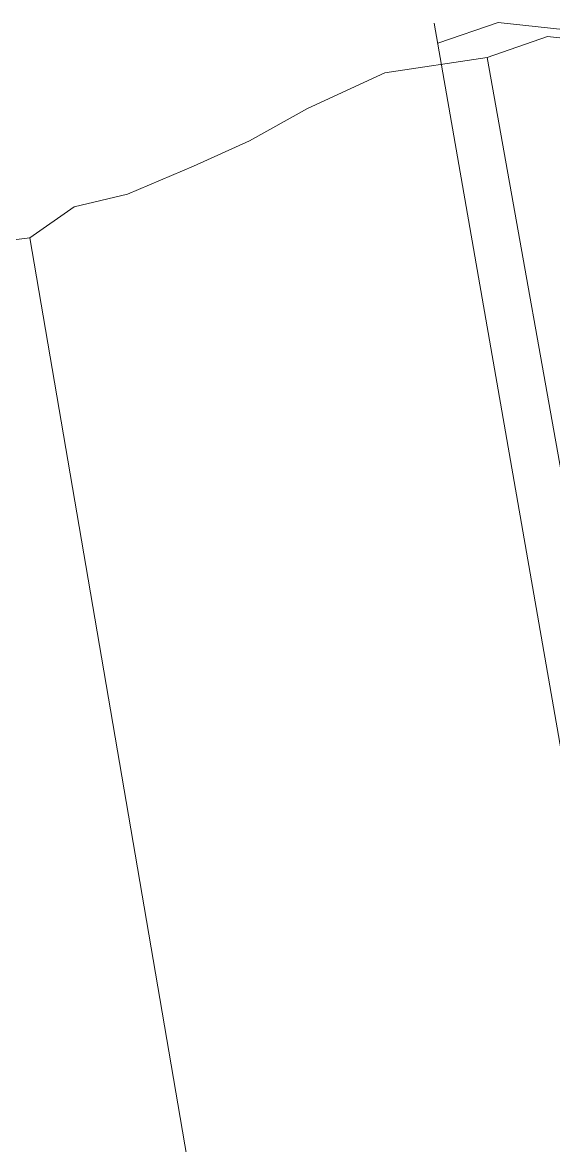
# Model space of a CAD drawing. Header units: millimetres. Extents: x 612493 to 615450, y 1317139 to 1319419.
# Drawn here: x 613486.5 to 613604.8, y 1318093.2 to 1318343.4 of the extents above; entities that cross this region are included whole.
import ezdxf

# ---------------------------------------------------------------- set-up
doc = ezdxf.new("R2010")
doc.units = ezdxf.units.MM
doc.layers.add('2', color=7, linetype='Continuous')
doc.layers.add('Level 2', color=7, linetype='Continuous', lineweight=0)

msp = doc.modelspace()

# ---------------------------------------------------------------- linework, layer by layer
at = {"layer": '2', "color": 1, "lineweight": 0}
for p, q in [((613578.22, 1318343.26), (613622.73, 1318087.86)), ((613592.45, 1318343.4), (613579.01, 1318338.75)), ((613614.82, 1318340.98), (613592.45, 1318343.4)), ((613603.48, 1318340.26), (613590.04, 1318335.61)), ((613625.86, 1318337.85), (613603.48, 1318340.26)), ((613590.04, 1318335.61), (613567.2, 1318332.18)), ((613590.04, 1318335.61), (613634.72, 1318084.8)), ((613567.2, 1318332.18), (613549.97, 1318324.21)), ((613549.97, 1318324.21), (613537.05, 1318317.02)), ((613537.05, 1318317.02), (613524.63, 1318311.36)), ((613524.63, 1318311.36), (613509.93, 1318305.18)), ((613509.93, 1318305.18), (613498.01, 1318302.31)), ((613498.01, 1318302.31), (613488.14, 1318295.4)), ((613488.14, 1318295.4), (613452.34, 1318291.13)), ((613488.14, 1318295.4), (613524.72, 1318081.64))]:
    msp.add_line(p, q, dxfattribs=at)
at = {"layer": 'Level 2', "color": 1, "lineweight": 0}
for p, q in [((613603.48, 1318340.26), (613590.04, 1318335.61)), ((613625.86, 1318337.85), (613603.48, 1318340.26))]:
    msp.add_line(p, q, dxfattribs=at)

doc.saveas('drawing.dxf')
